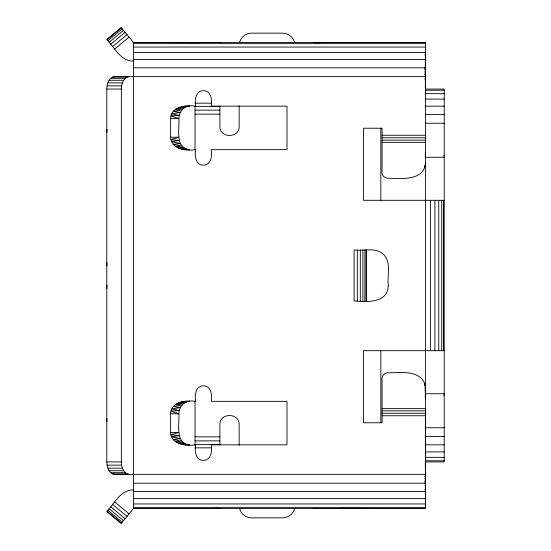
<?xml version="1.0" encoding="UTF-8"?>
<svg xmlns="http://www.w3.org/2000/svg" width="551" height="551" viewBox="0 0 551 551"><rect width="100%" height="100%" fill="white"/><g stroke="black" fill="none" stroke-linecap="round" stroke-linejoin="round"><path stroke-width="0.83" d="M424.938 385.748L424.938 384.102C419.27 369.556 400.419 372.82 388.29 372.786C385.39 372.745 382.16 374.735 382.077 377.876L382.077 422.775L363.433 422.775L363.433 350.691L444.216 350.691M382.077 408.622L425.579 408.622L425.579 491.444L425.365 463.06L425.572 465.037M425.572 76.644L114.532 76.644C108.788 77.326 106.853 84.131 106.784 89.069L106.784 461.931C106.853 466.869 108.788 473.674 114.532 474.356L425.572 474.356L425.572 508.539L133.5 508.539L121.13 523.45L106.784 511.548C114.525 503.483 120.483 489.763 133.5 489.894M425.572 474.356L425.579 491.402L133.5 491.444M425.572 417.21L425.579 415.75L382.077 415.75M425.572 487.8L425.365 463.06L425.579 491.402L425.083 489.97M425.579 415.75L425.572 416.108L425.572 413.236L382.077 413.236M425.572 85.963L425.365 87.94L425.572 65.686L425.028 68.179M425.096 75.198L425.572 52.476L133.5 52.476M425.11 80.246L425.572 65.686L425.048 69.86M106.784 132.571L107.046 129.354M129.106 474.356C123.362 473.674 121.42 466.869 121.351 461.931L121.351 89.069C121.42 84.131 123.362 77.326 129.106 76.644M106.784 288.552L107.046 285.335M170.631 118.589C171.051 106.061 186.293 104.952 195.646 106.164C194.537 100.254 195.502 90.653 203.415 90.626C211.329 90.653 212.293 100.254 211.185 106.164L286.995 106.164L286.995 149.658L211.185 149.658C212.293 155.568 211.329 165.162 203.415 165.197C195.502 165.162 194.537 155.568 195.646 149.658C186.341 151.201 171.072 149.424 170.631 137.233L170.631 118.589L178.882 118.589C178.799 112.569 183.263 106.26 189.64 106.164L181.369 106.55L186.858 106.584L178.372 107.555L184.261 107.824L175.569 109.201L182.03 109.801L173.296 111.378L180.322 112.376L171.74 113.775L179.247 115.373L170.934 115.937L178.882 118.589C179.681 128.156 174.453 148.288 189.64 149.658L181.74 149.349L186.858 149.238L178.331 148.247L184.261 147.999L175.342 146.442L182.03 146.022L173.179 144.293L180.322 143.446L171.54 141.621L179.247 140.45L170.879 139.63L178.882 137.233L170.631 137.233M170.631 413.767C171.051 401.238 186.293 400.129 195.646 401.342C194.537 395.432 195.502 385.838 203.415 385.803C211.329 385.838 212.293 395.432 211.185 401.342L286.995 401.342L286.995 444.836L211.185 444.836C212.293 450.746 211.329 460.347 203.415 460.374C195.502 460.347 194.537 450.746 195.646 444.836C186.341 446.379 171.072 444.602 170.631 432.411L170.631 413.767L178.882 413.767C178.799 407.747 183.263 401.438 189.64 401.342L181.369 401.727L186.858 401.762L178.372 402.733L184.261 403.001L175.569 404.379L182.03 404.978L173.296 406.555L180.322 407.554L171.74 408.952L179.247 410.55L170.934 411.115L178.882 413.767C179.681 423.333 174.453 443.465 189.64 444.836L181.74 444.526L186.858 444.416L178.331 443.424L184.261 443.176L175.342 441.62L182.03 441.199L173.179 439.471L180.322 438.624L171.54 436.798L179.247 435.627L170.879 434.808L178.882 432.411L170.631 432.411M425.083 55.692L425.572 52.476M425.069 155.416L425.572 152.248M444.216 200.309L363.433 200.309L363.433 128.225L382.077 128.225L382.077 173.124C382.16 176.265 385.39 178.255 388.29 178.214C400.839 178.627 424.125 181.203 425.572 162.944M424.525 385.659L424.938 384.102L425.572 388.056L425.572 398.752L425.062 395.59M239.568 42.351C241.021 37.055 246.083 33.17 251.573 33.143L282.649 33.143C288.139 33.17 293.201 37.055 294.654 42.351M294.654 508.649C293.201 513.945 288.139 517.83 282.649 517.857L251.573 517.857C246.083 517.83 241.021 513.945 239.568 508.649M107.052 39.782L121.399 27.874M107.844 40.733L122.191 28.831M109.105 42.255L123.452 30.353M110.751 44.238L125.098 32.33M112.666 46.546L127.012 34.637M114.718 49.018L129.065 37.117M219.973 42.778L221.027 42.461M313.195 508.539L314.249 508.222M313.195 42.461L425.572 42.461L425.579 503.958L133.5 503.958M221.027 508.539L133.5 508.539L133.5 42.461L121.13 27.55L106.784 39.452C114.525 47.517 120.483 61.237 133.5 61.106M199.421 42.703L133.5 42.461L425.572 42.461L313.739 42.51M133.5 43.632L425.572 43.632M133.5 47.042L425.572 47.042M133.5 59.556L425.572 59.556L425.365 87.94M133.5 67.794L425.572 67.794M112.528 77.064L127.102 77.064M110.661 78.311L125.229 78.311M109.05 80.281L123.624 80.281M107.824 82.857L122.391 82.857M107.046 85.853L121.619 85.853M106.784 89.069L121.351 89.069M425.572 89.069L444.216 89.069L444.216 461.931L425.572 461.931M425.572 90.233L444.216 90.233M425.572 93.649L444.216 93.649M425.572 99.084L444.216 99.084M195.082 103.161L211.329 103.161M425.572 106.164L444.216 106.164M195.082 106.384L219.883 106.384M195.082 110.131L219.883 110.131M195.082 114.147L219.883 114.147M425.572 114.401L444.216 114.401M425.572 123.252L444.216 123.252M382.077 135.25L425.572 135.25M382.077 137.764L425.572 137.764M382.077 140.168L425.572 140.168M382.077 142.378L425.572 142.378M443.583 155.878L444.216 155.878M425.572 157.255L444.216 157.255M425.572 393.745L444.216 393.745M443.583 395.122L444.216 395.122M382.077 410.832L425.572 410.832M425.572 427.748L444.216 427.748M425.572 436.599L444.216 436.599M195.082 436.853L219.883 436.853M195.082 440.869L219.883 440.869M195.082 444.616L219.883 444.616M425.572 444.836L444.216 444.836M195.082 447.839L211.329 447.839M425.572 451.916L444.216 451.916M425.572 457.351L444.216 457.351M425.572 460.767L444.216 460.767M106.784 461.931L121.351 461.931M107.046 465.147L121.619 465.147M107.824 468.143L122.391 468.143M109.05 470.719L123.624 470.719M110.661 472.689L125.229 472.689M112.528 473.936L127.102 473.936M133.5 483.206L425.572 483.206M133.5 498.524L425.572 498.524L425.579 508.539L313.987 508.421M133.5 507.368L425.579 507.368L425.572 508.539L340.8 508.297M133.5 42.461L220.235 42.579M314.111 42.647L320.117 42.703M214.966 508.291L220.111 508.353M114.718 501.982L129.065 513.883M112.666 504.454L127.012 516.363M110.751 506.762L125.098 518.67M109.105 508.745L123.452 520.647M107.844 510.267L122.191 522.169M107.052 511.218L121.399 523.126M425.117 489.178L425.579 491.402M425.055 481.14L425.579 485.314M106.784 262.448L107.046 265.665M106.784 418.429L107.046 421.646M424.938 384.102L425.014 385.728M425.083 387.36L425.572 398.752M425.096 475.802L425.365 489.426M443.583 200.309L443.583 350.691M441.723 200.309L441.723 350.691M438.754 200.309L438.754 350.691M434.897 200.309L434.897 350.691M430.4 200.309L430.4 350.691M424.938 165.252L424.938 166.898M380.831 128.225L380.831 200.309M380.831 350.691L380.831 422.775M366.539 250.023L366.539 300.977M366.119 250.023L366.119 300.977M364.872 250.023L364.872 300.977M362.902 250.023L362.902 300.977M360.326 250.023L360.326 300.977M357.33 250.023L357.33 300.977M239.148 105.73L239.148 126.358C239.554 138.494 219.477 138.494 219.883 126.358L219.883 106.109M239.148 445.27L239.148 424.642C239.554 412.506 219.477 412.506 219.883 424.642L219.883 444.891M195.026 106.164L195.026 149.658M195.026 401.342L195.026 444.836M388.29 285.446C387.725 303.684 366.945 301.831 354.114 300.977L354.114 250.023C363.812 251.077 375.823 246.931 383.737 254.569C391.623 262.841 387.077 275.369 388.29 285.446"/></g></svg>
